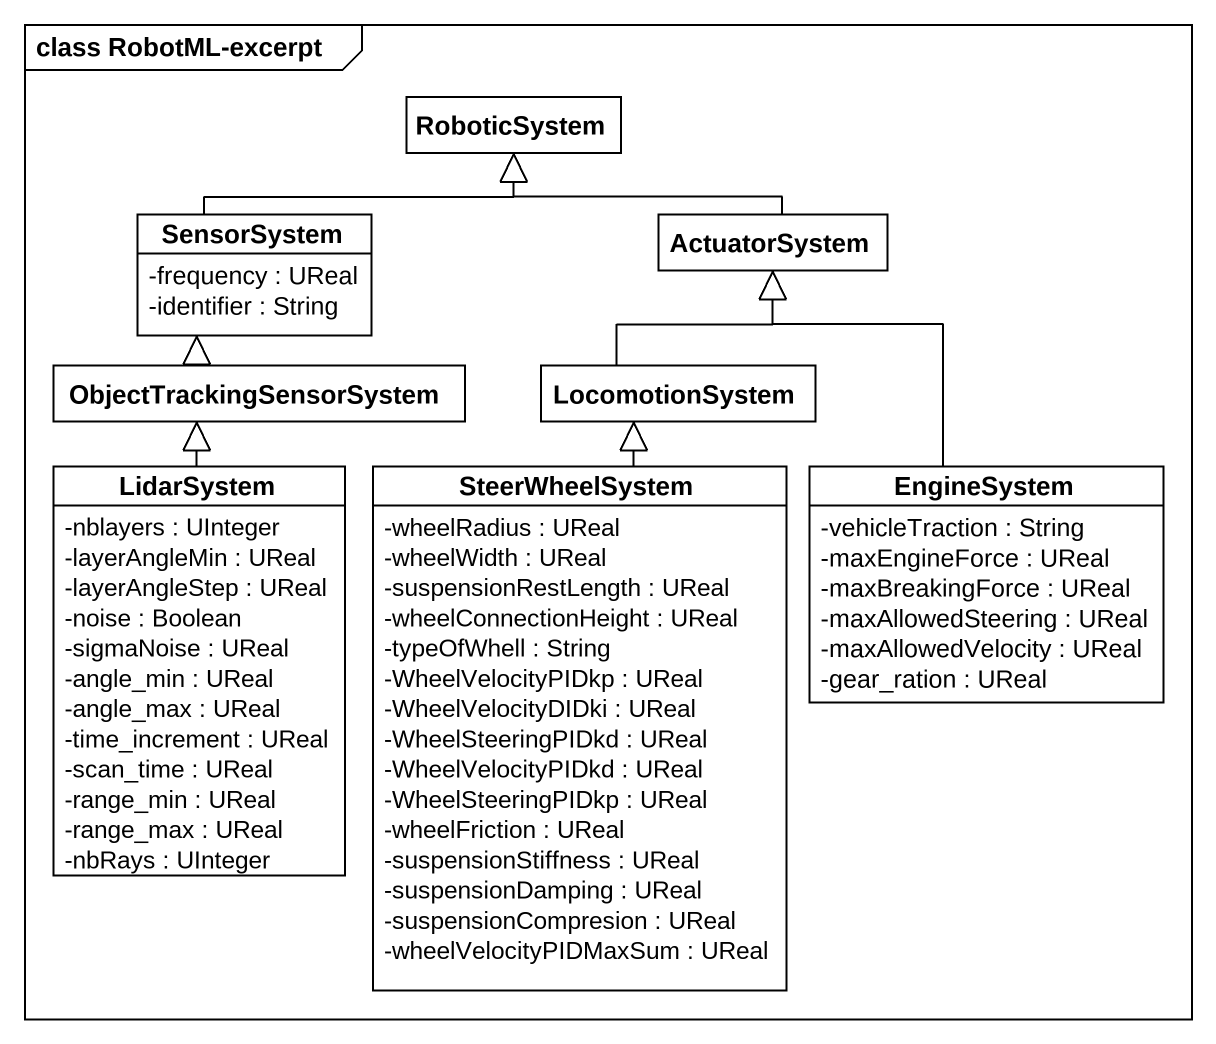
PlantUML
@startuml
mainframe class RobotML-excerpt
hide circle
hide empty members
skinparam classAttributeIconSize 0
class RoboticSystem
class SensorSystem {
  -frequency : UReal
  -identifier : String
}
class ActuatorSystem
class ObjectTrackingSensorSystem
class LocomotionSystem
class LidarSystem {
  -nblayers : UInteger
  -layerAngleMin : UReal
  -layerAngleStep : UReal
  -noise : Boolean
  -sigmaNoise : UReal
  -angle_min : UReal
  -angle_max : UReal
  -time_increment : UReal
  -scan_time : UReal
  -range_min : UReal
  -range_max : UReal
  -nbRays : UInteger
}
class SteerWheelSystem {
  -wheelRadius : UReal
  -wheelWidth : UReal
  -suspensionRestLength : UReal
  -wheelConnectionHeight : UReal
  -typeOfWhell : String
  -WheelVelocityPIDkp : UReal
  -WheelVelocityDIDki : UReal
  -WheelSteeringPIDkd : UReal
  -WheelVelocityPIDkd : UReal
  -WheelSteeringPIDkp : UReal
  -wheelFriction : UReal
  -suspensionStiffness : UReal
  -suspensionDamping : UReal
  -suspensionCompresion : UReal
  -wheelVelocityPIDMaxSum : UReal
}
class EngineSystem {
  -vehicleTraction : String
  -maxEngineForce : UReal
  -maxBreakingForce : UReal
  -maxAllowedSteering : UReal
  -maxAllowedVelocity : UReal
  -gear_ration : UReal
}
SensorSystem -right-|> RoboticSystem
ActuatorSystem -left-|> RoboticSystem
ObjectTrackingSensorSystem -up-|> SensorSystem
LocomotionSystem -up-|> ActuatorSystem
LidarSystem -up-|> ObjectTrackingSensorSystem
SteerWheelSystem -up-|> LocomotionSystem
EngineSystem -up-|> ActuatorSystem
@enduml
